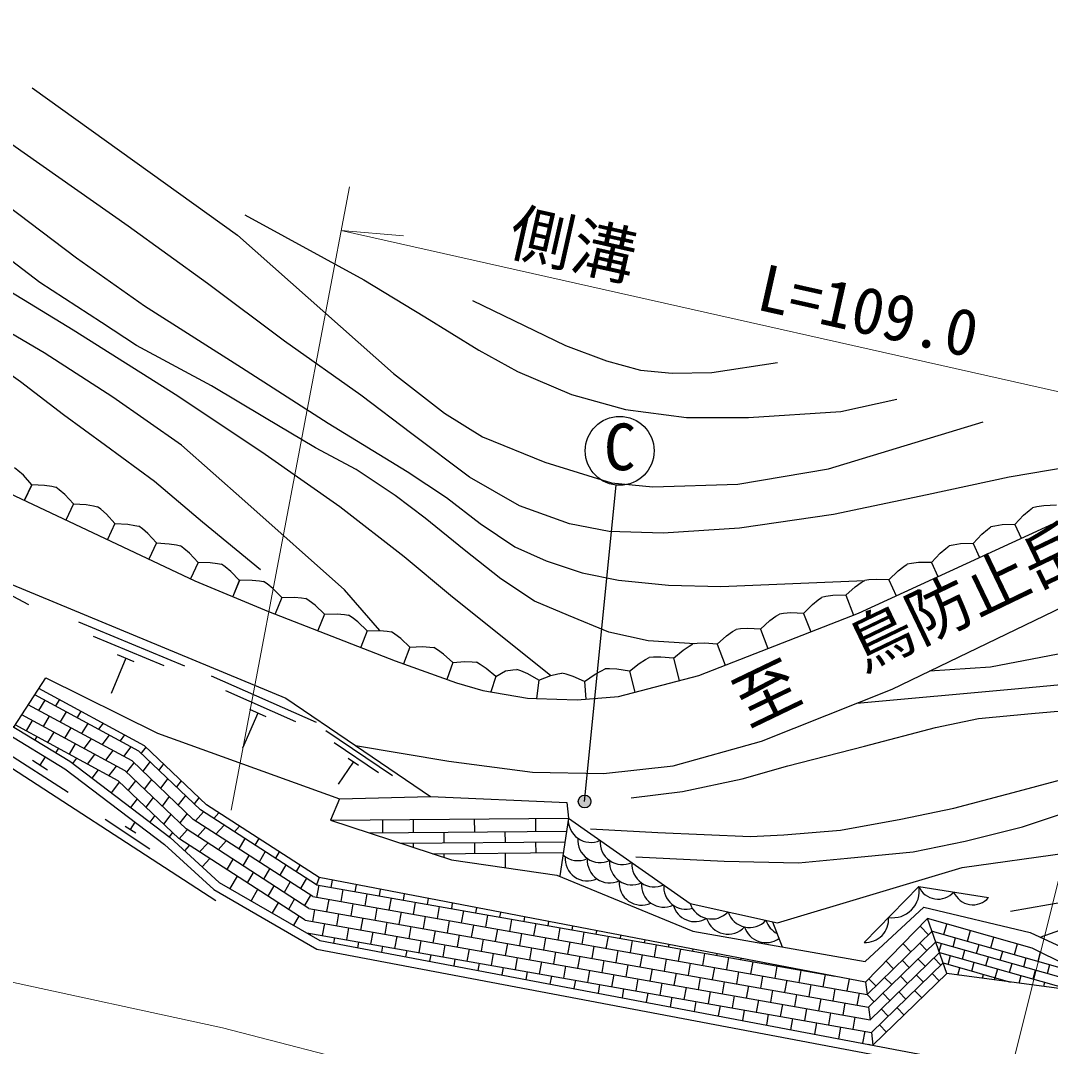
# Model space of a CAD drawing. Units: millimetres at full size, sheet at 1:1000; details may follow other scales. Extents: x 40000 to 680000, y 20000 to 380000.
# Drawn here: x 154834 to 195222, y 299653 to 339875 of the extents above; entities that cross this region are included whole.
import ezdxf
from ezdxf.enums import TextEntityAlignment as Align

# ---------------------------------------------------------------- set-up
doc = ezdxf.new("R2010")
doc.units = ezdxf.units.MM
doc.header["$LTSCALE"] = 1000
doc.linetypes.add('CHAIN', pattern=[18.5, 12, -1.5, 3.5, -1.5])
for name, color, linetype, lineweight in [('M-BGD', 7, 'Continuous', 25), ('M-BGD-EXST', 7, 'Continuous', 25), ('M-BMK', 2, 'CHAIN', 13), ('M-STR-HTXT', 7, 'Continuous', 13)]:
    doc.layers.add(name, color=color, linetype=linetype, lineweight=lineweight)
doc.layers.add('M-BMK-HTXT', color=7, linetype='Continuous')
doc.styles.add('ＭＳ ゴシック', font='')
doc.styles.get('ＭＳ ゴシック').set_extended_font_data('MS Gothic')

msp = doc.modelspace()

# ---------------------------------------------------------------- hatches: boundary and pattern name
at = {"layer": 'M-BGD-EXST'}
msp.add_hatch(color=256, dxfattribs=at).paths.add_polyline_path([(176733, 309137, 1), (177172, 309376, 0.41421), (176833, 309476, 0.41421)])

# ---------------------------------------------------------------- linework, layer by layer
at = {"layer": 'M-BGD'}
for p, q in [((155278, 321679), (154975, 321048)), ((155277, 321690), (154980, 321057)), ((156906, 320924), (156608, 320291)), ((156906, 320924), (156608, 320291)), ((158535, 320158), (158237, 319525)), ((158535, 320158), (158237, 319525)), ((193831, 320121), (194081, 319576)), ((160164, 319392), (159866, 318759)), ((160164, 319392), (159866, 318759)), ((192193, 319374), (192445, 318825)), ((155159, 316973), (151168, 319053)), ((161793, 318626), (161495, 317993)), ((190554, 318629), (190810, 318073)), ((163419, 317941), (163154, 317293)), ((163425, 317925), (163154, 317293)), ((188890, 317944), (189175, 317323)), ((165085, 317258), (164818, 316608)), ((187193, 317345), (187497, 316565)), ((161270, 314562), (157113, 316287)), ((166749, 316607), (166496, 315955)), ((166749, 316607), (166496, 315955)), ((185542, 316626), (185821, 315912)), ((168427, 315954), (168173, 315302)), ((168427, 315954), (168173, 315302)), ((183847, 316019), (184145, 315258)), ((160462, 314572), (157691, 315722)), ((170104, 315302), (169853, 314657)), ((182150, 315420), (182469, 314604)), ((158962, 314870), (158387, 313485)), ((159285, 314736), (158638, 315004)), ((171784, 314701), (171545, 314043)), ((180436, 314872), (180666, 313997)), ((178710, 314362), (178926, 313538)), ((166439, 312355), (162323, 314174)), ((173474, 314151), (173280, 313558)), ((175156, 314019), (175062, 313298)), ((176955, 313960), (177006, 313274)), ((165632, 312384), (162888, 313596)), ((155781, 313232), (155536, 312830)), ((156353, 313250), (156203, 313003)), ((156625, 312775), (156380, 312373)), ((157197, 312793), (157047, 312546)), ((164139, 312716), (163532, 311344)), ((164459, 312574), (163818, 312857)), ((155292, 312429), (155047, 312027)), ((155958, 312602), (155714, 312200)), ((157469, 312318), (157225, 311916)), ((158068, 312322), (157891, 312089)), ((155469, 311799), (155390, 311668)), ((156136, 311972), (155891, 311570)), ((156802, 312145), (156558, 311743)), ((158313, 311861), (158026, 311482)), ((158912, 311865), (158735, 311632)), ((169417, 310264), (166809, 312030)), ((156980, 311514), (156736, 311113)), ((157604, 311711), (157316, 311333)), ((159157, 311403), (158870, 311025)), ((168865, 310384), (167126, 311562)), ((154175, 311243), (156696, 309617)), ((155598, 310682), (155806, 311005)), ((156314, 311341), (156209, 311169)), ((157738, 311104), (157450, 310726)), ((158448, 311254), (158160, 310876)), ((159745, 311392), (159561, 311150)), ((155304, 310872), (155893, 310492)), ((157028, 310954), (156872, 310749)), ((158582, 310647), (158295, 310269)), ((159276, 310775), (158992, 310401)), ((159909, 310819), (159624, 310444)), ((160440, 310729), (160256, 310487)), ((167878, 310799), (167289, 309929)), ((168081, 310662), (167675, 310936)), ((157872, 310497), (157627, 310175)), ((158707, 310026), (158383, 309601)), ((159339, 310069), (159054, 309695)), ((159971, 310113), (159686, 309738)), ((160604, 310156), (160319, 309782)), ((161135, 310067), (160951, 309825)), ((160034, 309407), (159749, 309032)), ((160666, 309450), (160381, 309076)), ((161298, 309494), (161013, 309119)), ((161830, 309404), (161646, 309162)), ((159401, 309363), (159142, 309023)), ((158155, 308569), (159898, 307399)), ((160096, 308701), (159902, 308446)), ((160728, 308744), (160443, 308370)), ((161361, 308788), (161076, 308413)), ((162009, 308852), (161689, 308500)), ((162611, 308810), (162412, 308591)), ((172642, 308064), (172637, 308575)), ((175042, 308085), (175037, 308596)), ((158940, 308295), (159347, 308022)), ((159144, 308158), (159332, 308439)), ((162092, 308239), (161772, 307888)), ((162815, 308331), (162495, 307979)), ((163418, 308289), (163219, 308070)), ((169042, 308033), (169037, 308544)), ((170242, 308044), (170237, 308554)), ((160791, 308038), (160661, 307868)), ((161369, 308148), (161048, 307797)), ((163622, 307810), (163387, 307403)), ((164171, 307802), (164025, 307549)), ((168505, 308028), (176242, 308096)), ((171445, 307633), (171442, 308054)), ((173845, 307654), (173842, 308075)), ((161451, 307536), (161261, 307327)), ((162175, 307627), (161855, 307276)), ((162898, 307718), (162578, 307367)), ((169754, 307618), (176180, 307674)), ((170247, 307456), (170245, 307622)), ((172649, 307222), (172645, 307643)), ((175049, 307243), (175045, 307664)), ((162258, 307015), (161961, 306689)), ((163152, 306996), (162917, 306589)), ((163790, 307142), (163555, 306735)), ((164428, 307289), (164193, 306882)), ((164977, 307281), (164831, 307028)), ((171004, 307208), (176118, 307252)), ((171450, 307061), (171449, 307211)), ((173854, 306658), (173849, 307232)), ((164596, 306621), (164362, 306214)), ((165234, 306767), (165000, 306361)), ((165783, 306760), (165637, 306507)), ((163321, 306328), (163041, 305844)), ((163959, 306475), (163724, 306068)), ((166041, 306246), (165806, 305840)), ((166538, 306272), (166444, 305986)), ((167014, 305885), (167064, 306172)), ((164127, 305807), (163872, 305365)), ((164765, 305954), (164530, 305547)), ((165403, 306100), (165168, 305693)), ((166444, 305986), (186768, 302402)), ((166458, 305496), (166541, 305969)), ((167403, 305329), (167486, 305802)), ((167959, 305719), (168007, 305991)), ((168905, 305552), (168950, 305811)), ((165571, 305433), (165336, 305026)), ((166209, 305579), (165974, 305172)), ((166292, 305525), (188032, 301692)), ((166847, 304940), (166930, 305413)), ((168349, 305163), (168432, 305635)), ((169294, 304996), (169377, 305469)), ((169850, 305385), (169893, 305630)), ((170795, 305219), (170836, 305450)), ((164933, 305286), (164702, 304886)), ((166141, 305065), (188090, 301194)), ((166291, 304551), (166374, 305023)), ((167792, 304773), (167876, 305246)), ((168738, 304607), (168821, 305079)), ((170239, 304829), (170323, 305302)), ((171185, 304663), (171268, 305135)), ((171741, 305052), (171779, 305270)), ((172130, 304496), (172214, 304969)), ((172686, 304885), (172722, 305089)), ((165740, 304765), (165533, 304407)), ((165989, 304604), (188148, 300697)), ((167236, 304384), (167320, 304857)), ((168182, 304217), (168265, 304690)), ((169683, 304440), (169767, 304913)), ((170629, 304273), (170712, 304746)), ((171574, 304107), (171657, 304579)), ((173076, 304329), (173159, 304802)), ((173632, 304719), (173665, 304909)), ((174021, 304162), (174104, 304635)), ((174577, 304552), (174608, 304728)), ((175523, 304385), (175551, 304548)), ((184328, 304537), (184701, 303555)), ((191159, 302509), (190406, 304666)), ((166680, 303995), (166764, 304467)), ((167626, 303828), (167709, 304301)), ((168571, 303661), (168655, 304134)), ((169127, 304051), (169211, 304523)), ((170073, 303884), (170156, 304357)), ((171018, 303717), (171101, 304190)), ((172520, 303940), (172603, 304413)), ((173465, 303773), (173548, 304246)), ((174966, 303996), (175050, 304468)), ((175912, 303829), (175995, 304302)), ((176468, 304218), (176494, 304368)), ((176857, 303662), (176941, 304135)), ((177413, 304052), (177437, 304187)), ((188032, 301692), (190580, 304165)), ((190116, 304369), (190443, 304032)), ((190580, 304165), (196641, 302452)), ((191042, 304035), (191160, 304452)), ((191966, 303774), (192084, 304191)), ((166057, 304104), (188206, 300199)), ((166198, 304023), (166208, 304078)), ((167116, 303703), (167153, 303911)), ((168060, 303524), (168098, 303745)), ((169517, 303495), (169600, 303967)), ((170462, 303328), (170545, 303801)), ((171963, 303550), (172047, 304023)), ((172909, 303384), (172992, 303856)), ((174410, 303606), (174494, 304079)), ((175356, 303440), (175439, 303912)), ((176301, 303273), (176385, 303746)), ((177803, 303496), (177886, 303968)), ((178359, 303885), (178380, 304007)), ((178748, 303329), (178831, 303802)), ((179304, 303718), (179323, 303826)), ((188090, 301194), (190725, 303752)), ((190725, 303752), (198408, 301580)), ((191406, 303559), (191504, 303904)), ((192890, 303513), (193008, 303930)), ((169003, 303346), (169044, 303578)), ((169946, 303167), (169989, 303411)), ((171407, 303161), (171491, 303634)), ((172353, 302994), (172436, 303467)), ((173854, 303217), (173938, 303690)), ((174800, 303050), (174883, 303523)), ((175745, 302884), (175829, 303356)), ((177247, 303106), (177330, 303579)), ((178192, 302940), (178275, 303412)), ((179694, 303162), (179777, 303635)), ((180250, 303552), (180266, 303646)), ((180639, 302996), (180722, 303468)), ((181195, 303385), (181209, 303466)), ((188148, 300697), (190869, 303338)), ((189446, 303681), (189754, 303364)), ((190099, 303698), (190375, 303413)), ((190856, 303376), (190945, 303690)), ((190869, 303338), (196140, 301848)), ((191771, 303083), (191868, 303429)), ((192330, 303298), (192428, 303643)), ((193254, 303037), (193352, 303382)), ((193813, 303251), (193931, 303669)), ((194737, 302990), (194837, 303343)), ((170890, 302989), (170935, 303244)), ((171833, 302810), (171880, 303078)), ((173298, 302828), (173382, 303300)), ((174244, 302661), (174327, 303134)), ((175189, 302494), (175272, 302967)), ((176691, 302717), (176774, 303190)), ((177636, 302550), (177719, 303023)), ((179137, 302773), (179221, 303246)), ((180083, 302606), (180166, 303079)), ((181584, 302829), (181668, 303302)), ((182140, 303218), (182152, 303285)), ((182530, 302662), (182613, 303135)), ((183086, 303052), (183095, 303105)), ((183475, 302495), (183559, 302968)), ((184031, 302885), (184038, 302924)), ((188206, 300199), (191014, 302925)), ((188776, 302993), (189065, 302695)), ((189410, 303029), (189687, 302744)), ((190031, 303079), (190308, 302793)), ((190652, 303128), (190929, 302843)), ((191014, 302925), (193656, 302178)), ((191211, 302869), (191309, 303214)), ((192135, 302608), (192233, 302953)), ((192695, 302822), (192792, 303167)), ((194178, 302776), (194275, 303121)), ((172776, 302631), (172826, 302911)), ((173720, 302453), (173771, 302744)), ((174663, 302274), (174716, 302578)), ((176135, 302328), (176218, 302800)), ((177080, 302161), (177163, 302634)), ((178581, 302384), (178665, 302856)), ((179527, 302217), (179610, 302690)), ((180472, 302050), (180556, 302523)), ((181028, 302440), (181112, 302912)), ((181974, 302273), (182057, 302746)), ((182919, 302106), (183002, 302579)), ((184421, 302329), (184504, 302801)), ((184977, 302718), (184981, 302744)), ((185366, 302162), (185449, 302635)), ((185922, 302551), (185924, 302564)), ((191592, 302452), (191673, 302738)), ((193034, 302260), (193156, 302692)), ((193618, 302561), (193716, 302906)), ((194542, 302300), (194640, 302645)), ((195102, 302514), (195199, 302860)), ((175606, 302096), (175662, 302411)), ((176550, 301917), (176607, 302244)), ((178025, 301994), (178109, 302467)), ((178971, 301827), (179054, 302300)), ((179916, 301661), (180000, 302133)), ((181418, 301883), (181501, 302356)), ((182363, 301717), (182446, 302189)), ((183865, 301939), (183948, 302412)), ((184810, 301773), (184893, 302245)), ((186311, 301995), (186395, 302468)), ((187257, 301829), (187339, 302293)), ((187976, 302171), (188032, 301692)), ((188106, 302305), (188377, 302026)), ((188721, 302361), (188998, 302076)), ((189342, 302410), (189619, 302125)), ((189963, 302459), (190240, 302174)), ((190584, 302508), (190863, 302222)), ((192554, 302324), (192597, 302477)), ((193515, 302196), (193521, 302216)), ((193996, 302133), (194080, 302431)), ((194958, 302005), (195004, 302169)), ((177493, 301738), (177553, 302078)), ((178436, 301560), (178498, 301911)), ((179379, 301381), (179443, 301744)), ((180862, 301494), (180945, 301967)), ((181807, 301327), (181890, 301800)), ((183308, 301550), (183392, 302023)), ((184254, 301383), (184337, 301856)), ((185755, 301606), (185839, 302079)), ((186701, 301439), (186784, 301912)), ((187646, 301273), (187730, 301745)), ((188653, 301741), (188930, 301456)), ((189274, 301790), (189551, 301505)), ((189896, 301840), (190174, 301553)), ((180323, 301203), (180389, 301577)), ((181266, 301024), (181334, 301411)), ((182752, 301161), (182836, 301633)), ((183698, 300994), (183781, 301467)), ((184643, 300827), (184727, 301300)), ((185199, 301217), (185283, 301689)), ((186145, 301050), (186228, 301523)), ((187090, 300883), (187173, 301356)), ((188032, 301692), (188309, 301407)), ((182209, 300845), (182280, 301244)), ((183153, 300667), (183225, 301077)), ((184096, 300488), (184171, 300911)), ((185589, 300661), (185672, 301133)), ((186534, 300494), (186617, 300967)), ((188090, 301194), (188148, 300697)), ((188586, 301122), (188862, 300837)), ((189207, 301171), (189485, 300884)), ((185039, 300309), (185116, 300744)), ((185983, 300131), (186061, 300577)), ((187480, 300327), (187563, 300800)), ((188518, 300502), (188796, 300216)), ((186926, 299952), (187007, 300411)), ((187869, 299774), (187952, 300244)), ((188206, 300199), (188264, 299702)), ((188070, 299736), (188264, 299702))]:
    msp.add_line(p, q, dxfattribs=at)
for points in [[(146925, 338600), (149739, 336280), (153348, 333339), (157020, 330574), (159698, 328692), (163499, 326268), (166902, 324097), (170000, 322191), (171543, 321180), (172852, 320159), (174218, 319236), (175450, 318689), (176857, 318227), (178289, 317933), (180246, 317737), (182301, 317687), (187941, 317927)], [(197624, 322650), (193599, 321971), (190392, 321279), (186717, 320512), (183030, 319971), (180037, 319782), (177923, 319845), (176363, 320147), (174399, 320852), (172437, 321971), (170184, 323669), (168173, 325185), (165188, 327309), (162159, 329563), (159048, 331819), (154968, 334677), (152882, 336141), (150912, 337594), (149396, 338814)], [(141943, 337724), (145349, 335088), (149045, 332523), (152920, 330173), (156896, 327746), (161002, 325166), (164432, 322879), (167354, 320821), (169874, 318857), (171697, 317352), (175624, 314192)], [(181283, 315440), (179448, 315560), (177905, 315889), (176323, 316547), (174994, 317116), (173665, 317989), (172230, 319119), (170699, 320359), (169522, 321257), (168000, 322272), (166405, 323119), (164398, 324312), (162317, 325550), (159379, 327134), (158011, 328032), (155589, 329606), (154031, 330796), (151306, 332710), (149151, 334283), (147858, 335322), (145211, 337576)], [(168926, 315962), (167542, 317559), (163627, 321035), (161142, 323226), (158447, 325107), (155757, 326852), (152158, 328958), (149507, 330398), (145486, 333131), (143141, 334724), (141267, 336138), (140082, 337170)], [(155292, 337234), (163342, 331468), (169463, 326043), (171453, 324487), (172954, 323553), (175399, 322557), (178013, 321746), (179635, 321593), (182964, 321695), (186517, 322298), (192590, 324145)], [(140787, 334806), (144749, 332250), (148704, 329700), (151386, 328080), (152886, 327115), (154828, 325722), (156518, 324436), (158169, 323227), (160088, 321811), (161971, 320227), (164244, 318347)], [(163622, 332256), (168292, 329709), (170689, 328256), (172803, 326955), (174327, 326118), (176441, 325213), (178557, 324624), (180956, 324319), (183387, 324308), (186997, 324542), (189202, 325030)], [(172558, 328900), (176203, 327140), (177812, 326535), (179140, 326170), (180387, 326048), (181938, 326079), (184521, 326464)], [(128832, 307762), (128609, 310111), (128045, 313134), (127903, 316315), (127964, 321187), (129112, 324431), (130707, 326076), (132350, 327256), (134356, 328153), (136382, 328656), (138388, 328656), (140706, 327901), (143306, 326691), (148430, 324205), (153654, 321680), (161670, 317910), (164562, 316707), (169528, 314775), (171925, 313905), (172966, 313612), (174716, 313309), (175062, 313298)], [(187636, 313114), (193823, 313668), (200252, 314269), (206842, 314823), (212253, 315247), (214238, 315670), (215855, 316338), (216918, 317132), (217840, 318066), (218802, 319325), (219468, 320425), (220261, 322165), (220756, 323464), (221083, 324633), (221352, 325870)], [(132079, 319015), (133448, 321609), (135662, 322879), (138490, 323909), (142746, 323186), (147703, 321302), (152557, 318710), (153788, 318051), (165239, 313302), (167965, 311456), (170915, 309458)], [(190486, 314373), (192874, 314531), (196822, 315297), (202016, 316449), (206009, 317171), (210482, 318053), (212578, 318516), (213731, 318992), (214578, 319725), (215843, 321126), (217244, 323859)], [(155278, 321679), (154942, 322048), (154727, 322238), (154596, 322338)], [(175062, 313298), (176656, 313248), (178285, 313369), (181430, 314198), (187698, 316644), (196172, 320537), (199376, 321942)], [(155277, 321690), (155776, 321663), (156060, 321616), (156220, 321579)], [(156906, 320924), (156568, 321291), (156351, 321479), (156220, 321579)], [(156906, 320924), (157405, 320897), (157688, 320850), (157848, 320813)], [(158535, 320158), (158197, 320525), (157980, 320713), (157848, 320813)], [(167965, 311456), (171626, 310838), (174912, 310411), (177694, 310354), (180431, 310658), (183889, 311615), (189012, 313664), (196850, 317436), (204339, 320690)], [(193831, 320121), (194173, 320484), (194392, 320671), (194524, 320769)], [(195467, 320871), (194968, 320849), (194684, 320805), (194524, 320769)], [(158535, 320158), (159033, 320131), (159317, 320084), (159477, 320047)], [(160164, 319392), (159826, 319759), (159609, 319947), (159477, 320047)], [(192193, 319374), (192536, 319737), (192755, 319923), (192887, 320021)], [(193831, 320121), (193332, 320100), (193048, 320056), (192887, 320021)], [(160164, 319392), (160662, 319365), (160946, 319318), (161106, 319281)], [(161793, 318626), (161454, 318993), (161237, 319181), (161106, 319281)], [(190554, 318629), (190898, 318991), (191117, 319177), (191249, 319275)], [(192193, 319374), (191694, 319354), (191410, 319311), (191249, 319275)], [(161784, 318635), (162270, 318626), (162556, 318589), (162717, 318556)], [(163425, 317925), (163075, 318280), (162851, 318461), (162717, 318556)], [(188890, 317944), (189246, 318294), (189472, 318472), (189608, 318564)], [(190554, 318629), (190055, 318627), (189770, 318594), (189608, 318564)], [(163419, 317941), (163918, 317939), (164204, 317907), (164366, 317877)], [(165085, 317258), (164728, 317607), (164502, 317785), (164366, 317877)], [(187193, 317345), (187566, 317676), (187801, 317842), (187941, 317927)], [(188890, 317944), (188391, 317967), (188104, 317949), (187941, 317927)], [(165085, 317258), (165571, 317267), (165857, 317240), (166019, 317213)], [(166749, 316607), (166387, 316950), (166157, 317123), (166019, 317213)], [(185542, 316626), (185891, 316983), (186114, 317165), (186248, 317260)], [(187193, 317345), (186694, 317332), (186409, 317294), (186248, 317260)], [(185542, 316626), (185044, 316647), (184757, 316628), (184594, 316605)], [(166749, 316607), (167248, 316614), (167535, 316587), (167697, 316560)], [(168427, 315954), (168064, 316297), (167835, 316471), (167697, 316560)], [(183847, 316019), (184220, 316352), (184454, 316519), (184594, 316605)], [(168427, 315954), (168926, 315962), (169212, 315934), (169374, 315908)], [(170104, 315302), (169742, 315644), (169512, 315818), (169374, 315908)], [(182150, 315420), (182524, 315751), (182758, 315917), (182899, 316003)], [(183847, 316019), (183349, 316042), (183062, 316024), (182899, 316003)], [(182150, 315420), (181653, 315458), (181365, 315448), (181202, 315432)], [(170104, 315302), (170591, 315334), (170878, 315313), (171040, 315290)], [(171784, 314701), (171414, 315035), (171180, 315203), (171040, 315290)], [(180436, 314872), (180819, 315191), (181059, 315350), (181202, 315432)], [(171784, 314701), (172260, 314744), (172547, 314733), (172711, 314715)], [(173474, 314151), (173092, 314473), (172853, 314633), (172711, 314715)], [(178710, 314362), (179100, 314673), (179343, 314826), (179488, 314904)], [(180436, 314872), (179939, 314921), (179652, 314917), (179488, 314904)], [(173474, 314151), (173854, 314378), (174138, 314420), (174302, 314433)], [(175156, 314019), (174722, 314265), (174457, 314379), (174302, 314433)], [(175156, 314019), (175624, 314192), (175903, 314261), (176065, 314290)], [(176955, 313960), (176499, 314163), (176225, 314250), (176065, 314290)], [(176955, 313960), (177364, 314246), (177616, 314384), (177765, 314453)], [(178710, 314362), (178217, 314441), (177930, 314456), (177765, 314453)], [(128709, 308089), (135686, 310725), (141214, 312877), (144837, 313615), (149033, 314069), (151764, 313429), (154337, 312309), (156765, 310831), (160695, 307842), (162625, 306084), (166576, 303805), (197000, 298045)], [(154562, 312172), (155829, 314107), (160205, 311931), (167337, 309356), (170915, 309458), (176251, 309223), (176317, 308607), (181094, 305262), (184524, 304493), (191766, 306669), (195884, 307241), (200923, 307637), (203985, 308217), (204927, 308277), (205918, 308250), (207121, 308057), (208774, 307528), (210696, 306318)], [(128832, 307762), (135811, 310398), (141313, 312540), (144891, 313269), (149011, 313714), (151653, 313095), (154175, 311998), (156568, 310541), (160471, 307573), (162418, 305800), (166452, 303472), (196911, 297705)], [(166444, 305986), (161893, 308927), (159477, 311230), (155393, 313442)], [(198498, 301535), (194505, 303507), (190406, 304666), (187976, 302171), (166538, 306272), (162121, 309127), (159693, 311442), (155552, 313684)], [(166292, 305525), (161607, 308553), (159205, 310844), (155135, 313047)], [(166141, 305065), (161321, 308179), (158932, 310458), (154877, 312653)], [(178780, 309399), (180799, 309649), (183128, 310145), (184921, 310659), (187927, 311425), (190715, 312153), (192406, 312513), (194485, 312712), (197166, 312937)], [(162497, 305355), (152968, 311535), (149577, 312284), (146559, 311971), (138505, 310342), (136717, 311127)], [(165989, 304604), (161036, 307805), (158659, 310071), (154619, 312259)], [(215534, 301037), (220886, 303339), (225191, 305942), (228698, 308919), (228781, 310163), (227236, 311292), (223854, 308566), (219685, 305893), (214622, 302740), (205471, 301287), (198498, 301535), (191159, 302509), (188264, 299699)], [(177179, 308182), (179827, 308040), (183463, 307878), (184761, 307943), (186995, 308131), (189362, 308558), (191434, 308999), (193956, 309667), (197081, 310495)], [(167337, 309356), (166990, 308526), (171727, 306970), (175869, 306362), (181196, 304174), (187955, 302981), (190255, 305111), (194433, 304117), (200142, 301477)], [(166990, 308526), (176317, 308607), (175985, 306345)], [(178961, 307080), (182430, 306912), (185346, 306853), (187258, 307040), (189839, 307280), (191874, 307700), (194133, 308262), (195735, 308792)], [(193654, 304957), (197382, 305608), (200645, 306248), (202783, 306717), (204163, 307000), (205169, 307059), (206030, 307026), (207420, 306902), (209109, 306446)], [(187917, 303733), (190065, 305920), (192796, 305493)], [(194817, 303939), (195811, 304294), (196523, 304503), (198293, 304699), (199409, 304816), (200199, 304862), (200858, 304900)]]:
    msp.add_lwpolyline(points, dxfattribs=at)
for centre, radius, start, end in [((177195, 308534), 881, 175.2586, 294.7412), ((177567, 307740), 881, 175.2586, 294.7412), ((178442, 307661), 881, 175.2586, 294.7412), ((176693, 307818), 881, 228.0778, 294.7412), ((177066, 307024), 881, 175.2586, 294.7412), ((177940, 306945), 881, 175.2586, 294.7412), ((178814, 306867), 881, 175.2586, 294.7412), ((179688, 306788), 881, 175.2586, 294.7412), ((179187, 306072), 881, 175.2586, 294.7412), ((180061, 305994), 881, 175.2586, 294.7412), ((180935, 305915), 881, 175.2586, 286.2439), ((189029, 305748), 1050, 261.5811, 9.4622), ((190815, 306247), 819, 203.5259, 318.6981), ((192178, 306015), 809, 202.4283, 319.7957), ((181279, 305428), 881, 195.4377, 300.8422), ((181933, 305529), 881, 197.6195, 317.1021), ((182580, 304936), 881, 197.6195, 317.1021), ((183419, 305196), 881, 197.6195, 317.1021), ((184904, 304863), 881, 197.6195, 242.9095), ((187974, 304635), 904, 266.3606, 4.6827), ((184066, 304603), 881, 197.6195, 305.4133)]:
    msp.add_arc(centre, radius, start, end, dxfattribs=at)
at = {"layer": 'M-BGD-EXST'}
msp.add_line((176953, 309256), (178195, 321664), dxfattribs=at)
for centre, radius in [((178330, 323007), 1350), ((176953, 309256), 250)]:
    msp.add_circle(centre, radius, dxfattribs=at)
at = {"layer": 'M-BMK'}
msp.add_lwpolyline([(231286, 296931), (227279, 295335), (223000, 293946), (217993, 292827), (214903, 292291), (210652, 291833), (206525, 291682), (201145, 292018), (195211, 292959), (192422, 293659), (176192, 297187), (169841, 298556), (162757, 300375), (152966, 302503), (148735, 303540), (147045, 303803), (143921, 304111), (140268, 304243), (137004, 304298), (133086, 304100)], dxfattribs=at)
at = {"layer": 'M-STR-HTXT'}
for p, q in [((163086, 308918), (167727, 333358)), ((167400, 331639), (169847, 331440)), ((192422, 293659), (197580, 314377))]:
    msp.add_line(p, q, dxfattribs=at)
msp.add_lwpolyline([(167400, 331639), (203004, 323649), (207269, 323478), (211191, 323878), (215432, 325199), (219469, 326944), (223834, 329641), (226753, 332245), (234870, 341706)], dxfattribs=at)

# ---------------------------------------------------------------- texts
at = {"layer": 'M-BGD-EXST', "style": 'ＭＳ ゴシック'}
msp.add_text('C', height=1833, rotation=358.508, dxfattribs=at).set_placement((177674, 321715), align=Align.BOTTOM_LEFT)
at = {"layer": 'M-BMK-HTXT', "style": 'ＭＳ ゴシック'}
msp.add_text('至\u3000鳥防止岳ウッドパーク', height=1833, rotation=25.699, dxfattribs=at).set_placement((183598, 311656), align=Align.BOTTOM_LEFT)
at = {"layer": 'M-STR-HTXT', "style": 'ＭＳ ゴシック'}
msp.add_text('側溝\u3000\u3000L=109.0', height=1833, rotation=347.351, dxfattribs=at).set_placement((173749, 330214), align=Align.BOTTOM_LEFT)

doc.saveas('drawing.dxf')
